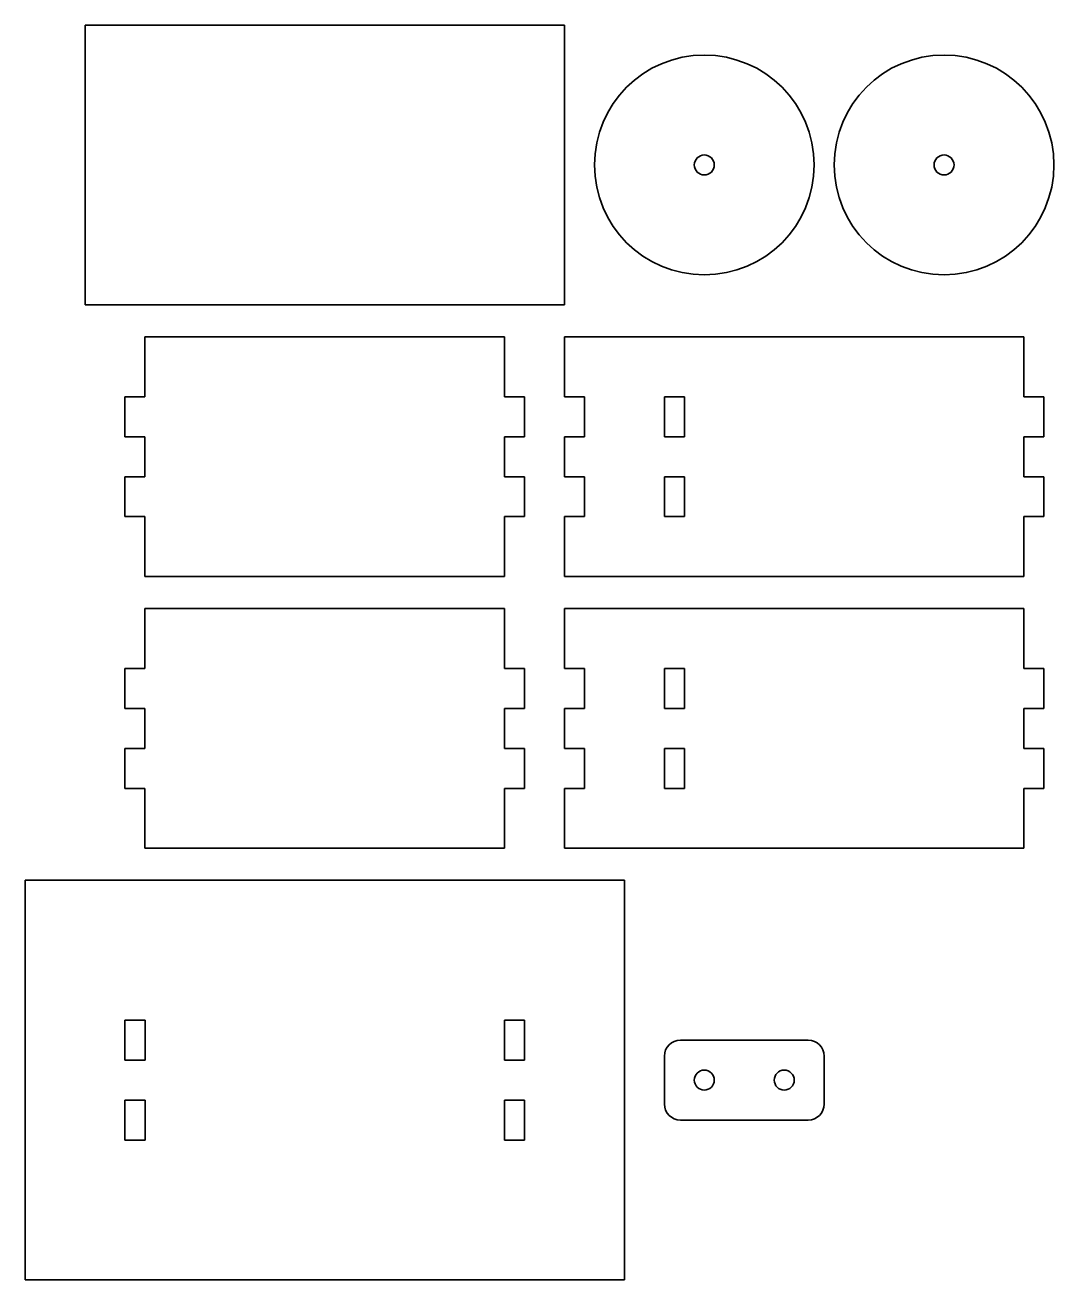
# Model space of a CAD drawing. Header units: millimetres. Extents: x 8 to 266, y 13 to 327.
import ezdxf

# ---------------------------------------------------------------- set-up
doc = ezdxf.new("R2010")
doc.units = ezdxf.units.MM
doc.header["$LTSCALE"] = 0.75
doc.layers.add('Visible', color=7, linetype='Continuous', lineweight=35)

msp = doc.modelspace()

# ---------------------------------------------------------------- linework, layer by layer
at = {"layer": 'Visible'}
for p, q in [((23.078809, 326.732249), (23.078809, 256.732249)), ((143.078809, 326.732249), (23.078809, 326.732249)), ((143.078809, 256.732249), (143.078809, 326.732249)), ((23.078809, 256.732249), (143.078809, 256.732249)), ((38.078809, 248.732249), (38.078809, 233.732249)), ((128.078809, 248.732249), (38.078809, 248.732249)), ((128.078809, 233.732249), (128.078809, 248.732249)), ((143.078809, 248.732249), (143.078809, 233.732249)), ((258.078809, 248.732249), (143.078809, 248.732249)), ((258.078809, 233.732249), (258.078809, 248.732249)), ((33.078809, 233.732249), (33.078809, 223.732249)), ((38.078809, 233.732249), (33.078809, 233.732249)), ((133.078809, 233.732249), (128.078809, 233.732249)), ((133.078809, 223.732249), (133.078809, 233.732249)), ((143.078809, 233.732249), (148.078809, 233.732249)), ((148.078809, 233.732249), (148.078809, 223.732249)), ((168.078809, 233.732249), (173.078809, 233.732249)), ((168.078809, 223.732249), (168.078809, 233.732249)), ((173.078809, 233.732249), (173.078809, 223.732249)), ((263.078809, 233.732249), (258.078809, 233.732249)), ((263.078809, 223.732249), (263.078809, 233.732249)), ((33.078809, 223.732249), (38.078809, 223.732249)), ((38.078809, 223.732249), (38.078809, 213.732249)), ((128.078809, 223.732249), (133.078809, 223.732249)), ((128.078809, 213.732249), (128.078809, 223.732249)), ((143.078809, 223.732249), (143.078809, 213.732249)), ((148.078809, 223.732249), (143.078809, 223.732249)), ((173.078809, 223.732249), (168.078809, 223.732249)), ((258.078809, 223.732249), (263.078809, 223.732249)), ((258.078809, 213.732249), (258.078809, 223.732249)), ((33.078809, 213.732249), (33.078809, 203.732249)), ((38.078809, 213.732249), (33.078809, 213.732249)), ((133.078809, 213.732249), (128.078809, 213.732249)), ((133.07881, 203.732249), (133.078809, 213.732249)), ((143.078809, 213.732249), (148.078809, 213.732249)), ((148.078809, 213.732249), (148.078809, 203.732249)), ((168.078809, 213.732249), (173.078809, 213.732249)), ((168.078809, 203.732249), (168.078809, 213.732249)), ((173.078809, 213.732249), (173.078809, 203.732249)), ((263.078809, 213.732249), (258.078809, 213.732249)), ((263.078809, 203.732249), (263.078809, 213.732249)), ((33.078809, 203.732249), (38.078809, 203.732249)), ((38.078809, 203.732249), (38.078809, 188.732249)), ((128.078809, 188.732249), (128.07881, 203.732249)), ((128.07881, 203.732249), (133.07881, 203.732249)), ((143.078809, 203.732249), (143.078809, 188.732249)), ((148.078809, 203.732249), (143.078809, 203.732249)), ((173.078809, 203.732249), (168.078809, 203.732249)), ((258.078809, 203.732249), (263.078809, 203.732249)), ((258.078809, 188.732249), (258.078809, 203.732249)), ((38.078809, 188.732249), (128.078809, 188.732249)), ((143.078809, 188.732249), (258.078809, 188.732249)), ((38.078809, 180.732249), (38.078809, 165.732249)), ((128.078808, 180.732249), (38.078809, 180.732249)), ((128.078809, 165.732249), (128.078808, 180.732249)), ((143.078809, 180.732249), (143.078809, 165.732249)), ((258.078809, 180.732249), (143.078809, 180.732249)), ((258.078809, 165.732249), (258.078809, 180.732249)), ((33.078809, 165.732249), (33.078809, 155.732249)), ((38.078809, 165.732249), (33.078809, 165.732249)), ((133.078809, 165.732249), (128.078809, 165.732249)), ((133.07881, 155.732249), (133.078809, 165.732249)), ((143.078809, 165.732249), (148.078809, 165.732249)), ((148.078809, 165.732249), (148.078809, 155.732249)), ((168.078809, 165.732249), (173.078809, 165.732249)), ((168.078809, 155.732249), (168.078809, 165.732249)), ((173.078809, 165.732249), (173.078809, 155.732249)), ((263.078809, 165.732249), (258.078809, 165.732249)), ((263.078809, 155.732249), (263.078809, 165.732249)), ((33.078809, 155.732249), (38.078809, 155.732248)), ((38.078809, 155.732248), (38.081454, 145.732249)), ((128.07881, 155.732249), (133.07881, 155.732249)), ((128.078811, 145.732249), (128.07881, 155.732249)), ((143.078809, 155.732249), (143.078809, 145.732249)), ((148.078809, 155.732249), (143.078809, 155.732249)), ((173.078809, 155.732249), (168.078809, 155.732249)), ((258.078809, 155.732249), (263.078809, 155.732249)), ((258.078809, 145.732249), (258.078809, 155.732249)), ((33.078809, 145.732249), (33.078809, 135.732249)), ((38.081454, 145.732249), (33.078809, 145.732249)), ((133.078811, 145.732249), (128.078811, 145.732249)), ((133.078811, 135.732249), (133.078811, 145.732249)), ((143.078809, 145.732249), (148.078809, 145.732249)), ((148.078809, 145.732249), (148.078809, 135.732249)), ((168.078809, 145.732249), (173.078809, 145.732249)), ((168.078809, 135.732249), (168.078809, 145.732249)), ((173.078809, 145.732249), (173.078809, 135.732249)), ((263.078809, 145.732249), (258.078809, 145.732249)), ((263.078809, 135.732249), (263.078809, 145.732249)), ((33.078809, 135.732249), (38.078809, 135.732249)), ((38.078809, 135.732249), (38.078809, 120.732249)), ((128.078811, 135.732249), (133.078811, 135.732249)), ((128.078813, 120.732249), (128.078811, 135.732249)), ((143.078809, 135.732249), (143.078809, 120.732249)), ((148.078809, 135.732249), (143.078809, 135.732249)), ((173.078809, 135.732249), (168.078809, 135.732249)), ((258.078809, 135.732249), (263.078809, 135.732249)), ((258.078809, 120.732249), (258.078809, 135.732249)), ((38.078809, 120.732249), (128.078813, 120.732249)), ((143.078809, 120.732249), (258.078809, 120.732249)), ((8.078809, 112.732249), (8.078809, 12.732249)), ((158.078809, 112.732249), (8.078809, 112.732249)), ((158.078809, 12.732249), (158.078809, 112.732249)), ((33.078809, 77.732249), (38.098809, 77.732249)), ((33.078809, 67.732249), (33.078809, 77.732249)), ((38.098809, 77.732249), (38.098809, 67.732249)), ((128.058809, 77.732249), (133.078809, 77.732249)), ((128.058809, 67.732249), (128.058809, 77.732249)), ((133.078809, 77.732249), (133.078809, 67.732249)), ((204.078809, 72.732249), (172.078809, 72.732249)), ((38.098809, 67.732249), (33.078809, 67.732249)), ((133.078809, 67.732249), (128.058809, 67.732249)), ((168.078809, 68.732249), (168.078809, 56.732249)), ((208.078809, 56.732249), (208.078809, 68.732249)), ((33.078809, 57.732249), (38.098809, 57.732249)), ((33.078809, 47.732249), (33.078809, 57.732249)), ((38.098809, 57.732249), (38.098809, 47.732249)), ((128.058809, 57.732249), (133.078809, 57.732249)), ((128.058809, 47.732249), (128.058809, 57.732249)), ((133.078809, 57.732249), (133.078809, 47.732249)), ((172.078809, 52.732249), (204.078809, 52.732249)), ((38.098809, 47.732249), (33.078809, 47.732249)), ((133.078809, 47.732249), (128.058809, 47.732249)), ((8.078809, 12.732249), (158.078809, 12.732249))]:
    msp.add_line(p, q, dxfattribs=at)
for centre in [(178.078809, 291.732249), (238.078809, 291.732249)]:
    msp.add_circle(centre, 27.5, dxfattribs=at)
at = {"layer": 'Visible', "extrusion": (0, 0, -1)}
for centre in [(-178.078809, 291.732249), (-238.078809, 291.732249), (-178.078809, 62.732249), (-198.078809, 62.732249)]:
    msp.add_circle(centre, 2.5, dxfattribs=at)
at = {"layer": 'Visible'}
for centre, start, end in [((172.078809, 68.732249), 90, 180), ((204.078809, 68.732249), 0, 90), ((172.078809, 56.732249), 180, 270), ((204.078809, 56.732249), 270, 0)]:
    msp.add_arc(centre, 4, start, end, dxfattribs=at)

doc.saveas('drawing.dxf')
